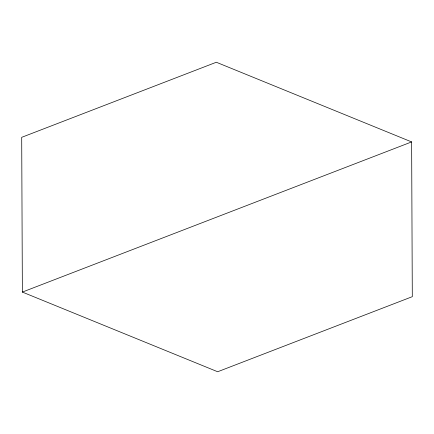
<?xml version="1.0" encoding="UTF-8"?>
<svg xmlns="http://www.w3.org/2000/svg" width="434" height="434" viewBox="0 0 434 434"><rect width="100%" height="100%" fill="white"/><g stroke="black" fill="none" stroke-linecap="round" stroke-linejoin="round"><path stroke-width="0.65" d="M22.367 292.077L411.633 141.923L412.3 296.672L217.667 371.748L22.367 292.077L21.7 137.328L216.333 62.252L411.633 141.923"/></g></svg>
